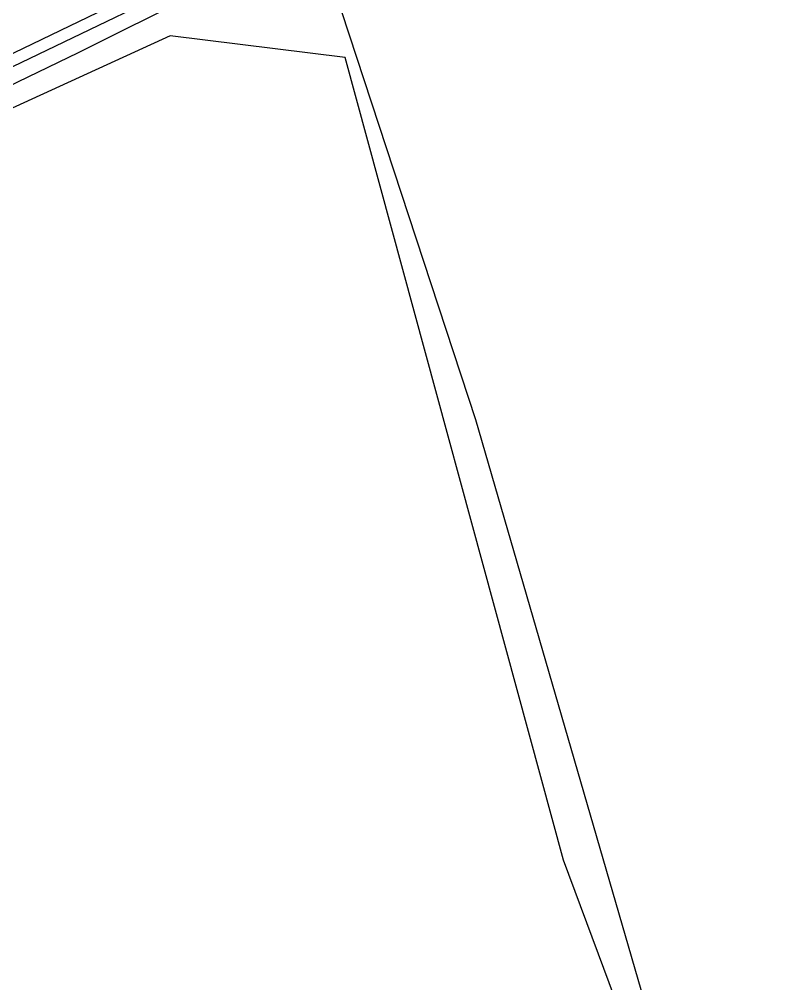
# Model space of a CAD drawing. Header units: inches. Extents: x 653559 to 669309, y 7245317 to 7256454.
# Drawn here: x 661882 to 662089.2, y 7251302.1 to 7251561.5 of the extents above; entities that cross this region are included whole.
import ezdxf

# ---------------------------------------------------------------- set-up
doc = ezdxf.new("R2010")
doc.units = ezdxf.units.IN
doc.header["$MEASUREMENT"] = 0
for name, color, linetype in [('Agricola', 3, 'Continuous'), ('Alambrados', 7, 'Continuous'), ('Caminos', 1, 'Continuous'), ('Reserva', 92, 'Continuous')]:
    doc.layers.add(name, color=color, linetype=linetype)

msp = doc.modelspace()

# ---------------------------------------------------------------- linework, layer by layer
at = {"layer": 'Agricola', "transparency": 33554613}
msp.add_polyline3d([(662291.99, 7250587.11, 0), (662119.71, 7251089.84, 0), (662028.36, 7251335.33, 0), (661969.62, 7251551.23, 0), (661922.53, 7251557.05, 0), (661816.16, 7251508.37, 0), (661797.11, 7251481.38, 0), (661756.37, 7251353.32, 0), (661720.38, 7251163.88, 0), (661720.91, 7251150.12, 0), (661743.14, 7251072.86, 0), (661744.2, 7251053.28, 0), (661725.68, 7250919.93, 0), (661730.44, 7250837.38, 0), (661608.73, 7250582.85, 0), (661520.36, 7250456.38, 0), (661518.24, 7250436.8, 0), (661527.77, 7250418.28, 0), (661536.23, 7250399.23, 0), (661550.52, 7250342.61, 0)], dxfattribs=at)
at = {"layer": 'Alambrados', "transparency": 33554613}
msp.add_lwpolyline([(662809.33, 7252024.32), (661974.83, 7251796.91), (661923.43, 7251778.86), (661933.59, 7251764.15), (661938.03, 7251748.91), (661965.44, 7251669.38), (661980.53, 7251623.07), (661984.76, 7251613.02), (661983.44, 7251597.54), (661944.54, 7251579.68), (661801.93, 7251511.16), (661785.53, 7251472.39), (661756.03, 7251378.6), (661746.77, 7251346.58), (661730.63, 7251259.93), (661711.31, 7251153.97), (661722.42, 7251108.33), (661734.6, 7251072.34), (661731.29, 7251019.82), (661718.49, 7250919.52), (661721.82, 7250843.16), (661649.43, 7250685.52), (661600.86, 7250585.98)], dxfattribs=at)
at = {"layer": 'Caminos', "transparency": 33554613}
msp.add_lwpolyline([(661945.3, 7251750.22), (661945.83, 7251739.24), (661954.56, 7251710.27), (661964.62, 7251684.08), (661971.76, 7251664.63), (661991.21, 7251609.86), (661992.93, 7251604.83), (661992.93, 7251601), (661991.87, 7251598.35), (661989.62, 7251596.1), (661982.34, 7251592.93), (661960.78, 7251583.93), (661897.81, 7251552.45), (661840.79, 7251524.93), (661813.41, 7251509.98), (661795.02, 7251485.24), (661784.7, 7251456.8), (661764.33, 7251393.43), (661751.36, 7251352.16), (661742.63, 7251309.16), (661730.06, 7251237.19)], dxfattribs=at)
at = {"layer": 'Reserva', "transparency": 33554613}
msp.add_lwpolyline([(662305.04, 7250589.15), (662389.71, 7250622.49), (662384.41, 7250694.46), (662341.02, 7250796.59), (662292.87, 7250857.44), (662265.35, 7250886.55), (662256.88, 7250958.51), (662261.65, 7250998.2), (662235.19, 7251141.6), (662203.97, 7251276.01), (662019.02, 7251785.6), (661980.13, 7251774.49), (661957.11, 7251746.71), (661955.52, 7251722.1), (661999.97, 7251598.28), (661966.64, 7251569.7), (662004.74, 7251453.81), (662050.94, 7251294.34), (662209.77, 7250846.14), (662295.1, 7250599.42)], close=True, dxfattribs=at)
msp.add_lwpolyline([(661717.05, 7251247.41), (661757.27, 7251430.51), (661776.32, 7251481.31), (661800.96, 7251514.17), (661917.89, 7251570.57), (661961, 7251591.9), (661973.7, 7251603.54), (661970.52, 7251626.3), (661931.36, 7251731.07), (661918.66, 7251738.48), (661835.06, 7251643.23), (661733.46, 7251501.94), (661721.81, 7251454.85), (661711.76, 7251425.21), (661719.17, 7251408.28), (661724.46, 7251396.64), (661718.11, 7251385), (661702.23, 7251377.59), (661682.13, 7251360.66), (661682.13, 7251314.09), (661687.42, 7251293.98)], dxfattribs=at)

doc.saveas('drawing.dxf')
